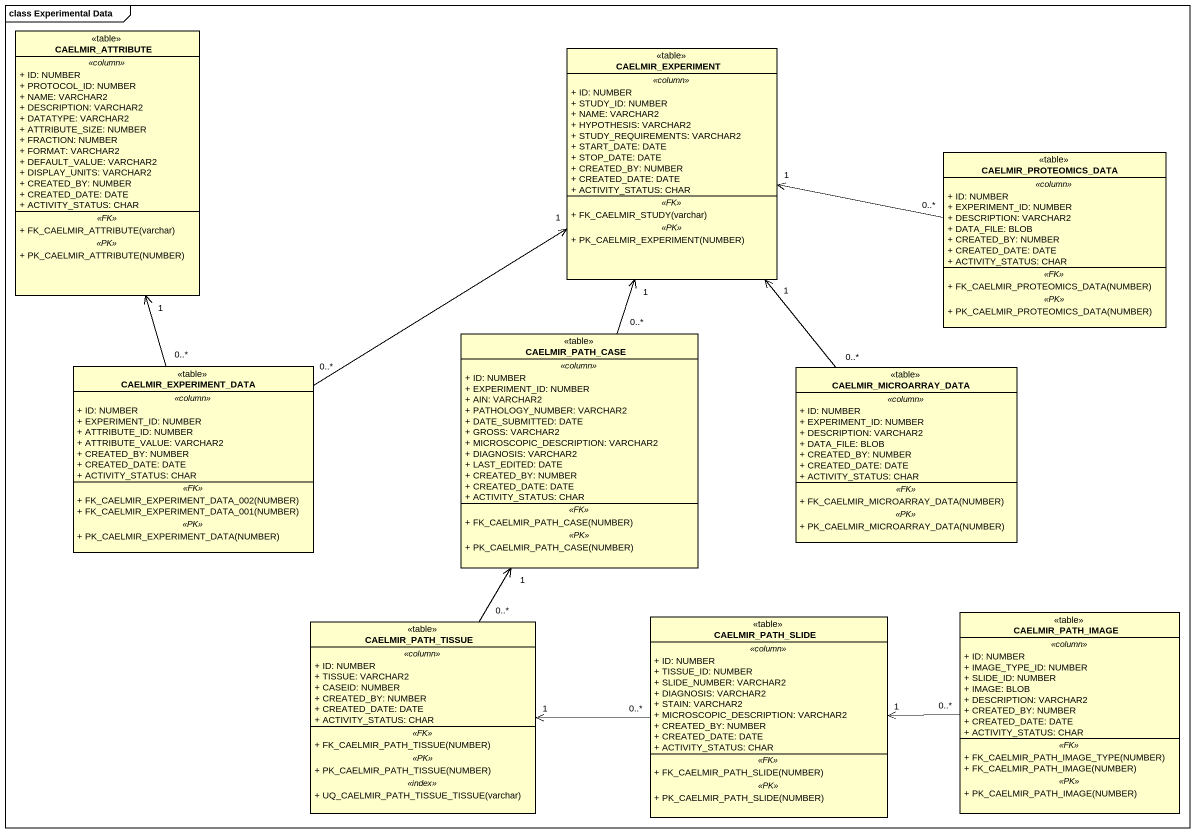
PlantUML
@startuml
mainframe class Experimental Data
hide circle
hide empty members
skinparam classAttributeIconSize 0
class CAELMIR_ATTRIBUTE <<table>> {
  .. <<column>> ..
  + ID: NUMBER
  + PROTOCOL_ID: NUMBER
  + NAME: VARCHAR2
  + DESCRIPTION: VARCHAR2
  + DATATYPE: VARCHAR2
  + ATTRIBUTE_SIZE: NUMBER
  + FRACTION: NUMBER
  + FORMAT: VARCHAR2
  + DEFAULT_VALUE: VARCHAR2
  + DISPLAY_UNITS: VARCHAR2
  + CREATED_BY: NUMBER
  + CREATED_DATE: DATE
  + ACTIVITY_STATUS: CHAR
  .. <<FK>> ..
  + FK_CAELMIR_ATTRIBUTE(varchar)
  .. <<PK>> ..
  + PK_CAELMIR_ATTRIBUTE(NUMBER)
}
class CAELMIR_EXPERIMENT <<table>> {
  .. <<column>> ..
  + ID: NUMBER
  + STUDY_ID: NUMBER
  + NAME: VARCHAR2
  + HYPOTHESIS: VARCHAR2
  + STUDY_REQUIREMENTS: VARCHAR2
  + START_DATE: DATE
  + STOP_DATE: DATE
  + CREATED_BY: NUMBER
  + CREATED_DATE: DATE
  + ACTIVITY_STATUS: CHAR
  .. <<FK>> ..
  + FK_CAELMIR_STUDY(varchar)
  .. <<PK>> ..
  + PK_CAELMIR_EXPERIMENT(NUMBER)
}
class CAELMIR_PROTEOMICS_DATA <<table>> {
  .. <<column>> ..
  + ID: NUMBER
  + EXPERIMENT_ID: NUMBER
  + DESCRIPTION: VARCHAR2
  + DATA_FILE: BLOB
  + CREATED_BY: NUMBER
  + CREATED_DATE: DATE
  + ACTIVITY_STATUS: CHAR
  .. <<FK>> ..
  + FK_CAELMIR_PROTEOMICS_DATA(NUMBER)
  .. <<PK>> ..
  + PK_CAELMIR_PROTEOMICS_DATA(NUMBER)
}
class CAELMIR_PATH_CASE <<table>> {
  .. <<column>> ..
  + ID: NUMBER
  + EXPERIMENT_ID: NUMBER
  + AIN: VARCHAR2
  + PATHOLOGY_NUMBER: VARCHAR2
  + DATE_SUBMITTED: DATE
  + GROSS: VARCHAR2
  + MICROSCOPIC_DESCRIPTION: VARCHAR2
  + DIAGNOSIS: VARCHAR2
  + LAST_EDITED: DATE
  + CREATED_BY: NUMBER
  + CREATED_DATE: DATE
  + ACTIVITY_STATUS: CHAR
  .. <<FK>> ..
  + FK_CAELMIR_PATH_CASE(NUMBER)
  .. <<PK>> ..
  + PK_CAELMIR_PATH_CASE(NUMBER)
}
class CAELMIR_EXPERIMENT_DATA <<table>> {
  .. <<column>> ..
  + ID: NUMBER
  + EXPERIMENT_ID: NUMBER
  + ATTRIBUTE_ID: NUMBER
  + ATTRIBUTE_VALUE: VARCHAR2
  + CREATED_BY: NUMBER
  + CREATED_DATE: DATE
  + ACTIVITY_STATUS: CHAR
  .. <<FK>> ..
  + FK_CAELMIR_EXPERIMENT_DATA_002(NUMBER)
  + FK_CAELMIR_EXPERIMENT_DATA_001(NUMBER)
  .. <<PK>> ..
  + PK_CAELMIR_EXPERIMENT_DATA(NUMBER)
}
class CAELMIR_MICROARRAY_DATA <<table>> {
  .. <<column>> ..
  + ID: NUMBER
  + EXPERIMENT_ID: NUMBER
  + DESCRIPTION: VARCHAR2
  + DATA_FILE: BLOB
  + CREATED_BY: NUMBER
  + CREATED_DATE: DATE
  + ACTIVITY_STATUS: CHAR
  .. <<FK>> ..
  + FK_CAELMIR_MICROARRAY_DATA(NUMBER)
  .. <<PK>> ..
  + PK_CAELMIR_MICROARRAY_DATA(NUMBER)
}
class CAELMIR_PATH_TISSUE <<table>> {
  .. <<column>> ..
  + ID: NUMBER
  + TISSUE: VARCHAR2
  + CASEID: NUMBER
  + CREATED_BY: NUMBER
  + CREATED_DATE: DATE
  + ACTIVITY_STATUS: CHAR
  .. <<FK>> ..
  + FK_CAELMIR_PATH_TISSUE(NUMBER)
  .. <<PK>> ..
  + PK_CAELMIR_PATH_TISSUE(NUMBER)
  .. <<index>> ..
  + UQ_CAELMIR_PATH_TISSUE_TISSUE(varchar)
}
class CAELMIR_PATH_SLIDE <<table>> {
  .. <<column>> ..
  + ID: NUMBER
  + TISSUE_ID: NUMBER
  + SLIDE_NUMBER: VARCHAR2
  + DIAGNOSIS: VARCHAR2
  + STAIN: VARCHAR2
  + MICROSCOPIC_DESCRIPTION: VARCHAR2
  + CREATED_BY: NUMBER
  + CREATED_DATE: DATE
  + ACTIVITY_STATUS: CHAR
  .. <<FK>> ..
  + FK_CAELMIR_PATH_SLIDE(NUMBER)
  .. <<PK>> ..
  + PK_CAELMIR_PATH_SLIDE(NUMBER)
}
class CAELMIR_PATH_IMAGE <<table>> {
  .. <<column>> ..
  + ID: NUMBER
  + IMAGE_TYPE_ID: NUMBER
  + SLIDE_ID: NUMBER
  + IMAGE: BLOB
  + DESCRIPTION: VARCHAR2
  + CREATED_BY: NUMBER
  + CREATED_DATE: DATE
  + ACTIVITY_STATUS: CHAR
  .. <<FK>> ..
  + FK_CAELMIR_PATH_IMAGE_TYPE(NUMBER)
  + FK_CAELMIR_PATH_IMAGE(NUMBER)
  .. <<PK>> ..
  + PK_CAELMIR_PATH_IMAGE(NUMBER)
}
CAELMIR_PROTEOMICS_DATA "0..*" -left-> "1" CAELMIR_EXPERIMENT
CAELMIR_PATH_CASE "0..*" -up-> "1" CAELMIR_EXPERIMENT
CAELMIR_EXPERIMENT_DATA "0..*" -up-> "1" CAELMIR_ATTRIBUTE
CAELMIR_EXPERIMENT_DATA "0..*" -up-> "1" CAELMIR_EXPERIMENT
CAELMIR_MICROARRAY_DATA "0..*" -up-> "1" CAELMIR_EXPERIMENT
CAELMIR_PATH_TISSUE "0..*" -up-> "1" CAELMIR_PATH_CASE
CAELMIR_PATH_SLIDE "0..*" -left-> "1" CAELMIR_PATH_TISSUE
CAELMIR_PATH_IMAGE "0..*" -left-> "1" CAELMIR_PATH_SLIDE
@enduml
